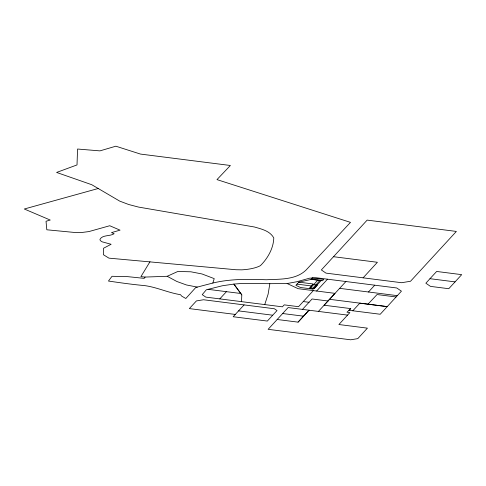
<?xml version="1.0" encoding="UTF-8"?>
<svg xmlns="http://www.w3.org/2000/svg" width="486" height="486" viewBox="0 0 486 486"><rect width="100%" height="100%" fill="white"/><g stroke="black" fill="none" stroke-linecap="round" stroke-linejoin="round"><path stroke-width="0.73" d="M241.53 301.654L241.797 294.893L233.881 284.079L222.327 285.768L206.325 289.784L202.231 294.65L205.803 297.11L282.396 306.83L284.219 304.868L298.556 306.684L313.324 290.616M318.415 311.411L324.107 305.22L350.752 308.604L349.003 310.293L380.228 314.254L401.43 291.169L396.776 287.985L315.706 277.694L309.375 278.223L296.855 281.734L287.135 283.526L269.845 283.684L268.12 294.139L264.736 304.594M145.107 277.069L144.221 278.363L127.794 276.656L112.023 276.291L108.451 281.048C120.504 282.797 132.49 284.51 144.646 285.604C156.899 287.256 168.253 292.76 180.5 294.686L181.703 296.138L185.822 298.495L195.791 287.481L212.838 283.04L214.217 278.624L201.988 273.958L190.889 271.796L177.84 271.467L167.19 276.285L145.107 277.069L140.904 276.649L149.992 261.723M302.474 309.388L312.067 298.987L328.001 300.992L345.911 281.528M298.07 322.139L309.011 310.214L298.07 322.139L277.178 319.49L268.132 329.326L350.661 339.799L357.793 338.627L367.416 328.153L338.9 324.52L349.859 312.595L346.974 312.231L350.752 308.604M429.982 278.691L425.858 283.204L430.475 286.388L448.772 288.708L461.7 274.651L436.653 271.461L429.982 278.691L455.042 281.88M333.511 256.705L321.361 269.937L325.972 273.12L401.606 282.718L410.53 281.254L456.36 231.427L367.161 220.109L333.511 256.705L377.397 262.282L363.103 277.84M277.178 319.49L288.119 307.565L347.569 315.11M328.001 300.992L324.107 305.22L335.018 293.362L298.1 288.678L287.135 283.526M352.836 310.773L359.834 303.149L387.227 306.617L329.563 299.309M219.8 298.884L226.433 291.685M244.081 304.904L233.177 316.738L267.33 321.064L277.014 310.548L274.377 308.75L203.537 299.753L196.411 300.925L189.346 308.598L235.315 314.436M311.854 279.268L298.823 282.147L295.889 285.343L300.494 287.512L313.276 289.134L321.252 280.465L311.72 279.298M309.904 288.702L317.85 280.076M312.133 288.988L320.074 280.361M316.617 291.023L327.509 279.195M368.467 292.001L374.742 285.191M367.981 304.181L377.039 294.546L396.096 296.97M98.221 188.507L24.3 209.004L50.252 220.049L46.03 221.258L46.808 229.787L74.808 232.484L80.725 232.624L88.895 231.579L109.745 225.735L120.042 230.157L111.494 232.612L114.137 233.711C110.182 236.475 102.394 234.635 99.94 239.398L100.086 240.035A11.725 4.088 1.1 0 0 102.212 241.846L111.112 244.276L103.506 248.267L103.403 254.719L108.943 258.145L235.929 269.736L241.736 269.845A28.765 10.024 1.1 0 0 260.417 265.654C267.665 258.449 273.472 248.419 273.788 237.958C269.979 230.88 261.511 229.058 254.409 226.992L138.559 207.085L128.687 204.503L119.702 201.113L91.757 184.71L56.607 172.445L77.013 164.93L77.56 149.032L99.934 150.879L115.844 146.201L140.478 154.074L230.376 165.489L216.981 179.613L350.485 222.369L306.095 270.016C295.743 280.1 279.742 279.031 266.371 279.76C248.486 279.086 230.346 278.782 212.838 283.04M269.845 283.684L242.083 283.453L233.881 284.079L241.797 294.893M298.823 282.147L313.191 283.976L309.655 287.815L314.442 288.423L317.467 285.136L312.68 284.529M339.647 288.344L397.287 295.652M297.013 284.122L311.374 285.95M208.075 289.34L240.789 293.495M303.276 301.557L309.06 302.286M282.652 313.525L303.556 316.179M238.571 310.882L272.713 315.214M197.328 287.098L186.49 284.978L176.831 281.473L167.19 276.285M312.255 277.98L311.04 279.298L322.534 280.756L323.743 279.438L312.255 277.98"/></g></svg>
